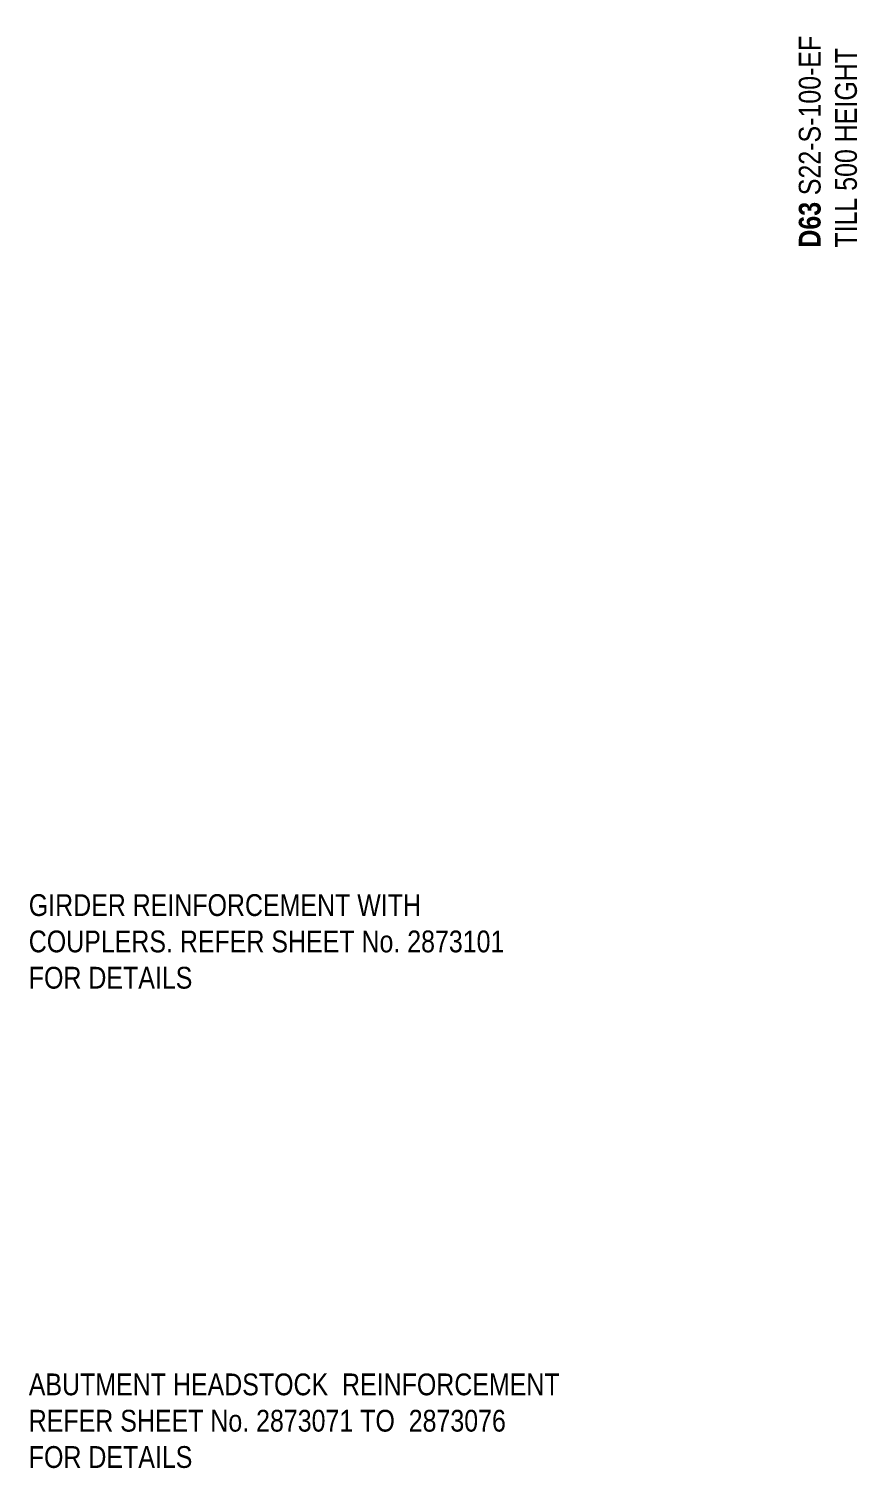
# Model space of a CAD drawing. Header units: metres. Extents: x -310.1 to -283, y 2.7 to 23.5.
# Drawn here: x -299.096 to -297.195, y 19.062 to 22.366 of the extents above; entities that cross this region are included whole.
import ezdxf

# ---------------------------------------------------------------- set-up
doc = ezdxf.new("R2010")
doc.units = ezdxf.units.M
doc.layers.add('G-ANNO-TEXT', color=7, linetype='Continuous', lineweight=9)
doc.styles.add('Arial Narrow', font='ARIALN.TTF', dxfattribs={"height": 0.05})
doc.styles.add('Arial Narrow_B', font='ARIALNB.TTF', dxfattribs={"height": 0.05})

msp = doc.modelspace()

# ---------------------------------------------------------------- texts
at = {"layer": 'G-ANNO-TEXT', "char_height": 0.05, "attachment_point": 1, "rotation": 90, "bg_fill": 3, "box_fill_scale": 1, "bg_fill_color": 256, "bg_fill_transparency": 0}
for s, insert, style in [('TILL 500 HEIGHT ', (-297.2456, 21.8633), 'Arial Narrow'), ('D63', (-297.3289, 21.8633), 'Arial Narrow_B')]:
    msp.add_mtext(s, dxfattribs=dict(at, insert=insert, style=style))
at = {"layer": 'G-ANNO-TEXT', "char_height": 0.05, "attachment_point": 1, "style": 'Arial Narrow', "bg_fill": 3, "box_fill_scale": 1, "bg_fill_color": 256, "bg_fill_transparency": 0}
for s, insert in [('GIRDER REINFORCEMENT WITH', (-299.0964, 20.3792)), ('COUPLERS. REFER SHEET No. 2873101', (-299.0964, 20.2958)), ('FOR DETAILS', (-299.0964, 20.2125))]:
    msp.add_mtext(s, dxfattribs=dict(at, insert=insert))
at = {"layer": 'G-ANNO-TEXT', "char_height": 0.05, "attachment_point": 1, "style": 'Arial Narrow', "bg_fill": 3, "box_fill_scale": 1, "bg_fill_color": 256, "bg_fill_true_color": 13158600, "bg_fill_transparency": 0}
for s, insert in [('ABUTMENT HEADSTOCK  REINFORCEMENT', (-299.0964, 19.279)), ('REFER SHEET No. 2873071 TO  2873076', (-299.0964, 19.1956)), ('FOR DETAILS', (-299.0964, 19.1123))]:
    msp.add_mtext(s, dxfattribs=dict(at, insert=insert))

# ---------------------------------------------------------------- next in the draw order: texts
at = {"layer": 'G-ANNO-TEXT', "insert": (-297.3289, 21.9678), "char_height": 0.05, "attachment_point": 1, "rotation": 90, "style": 'Arial Narrow', "bg_fill": 3, "box_fill_scale": 1, "bg_fill_color": 256, "bg_fill_transparency": 0}
msp.add_mtext(' S22-S-100-EF ', dxfattribs=at)

doc.saveas('drawing.dxf')
